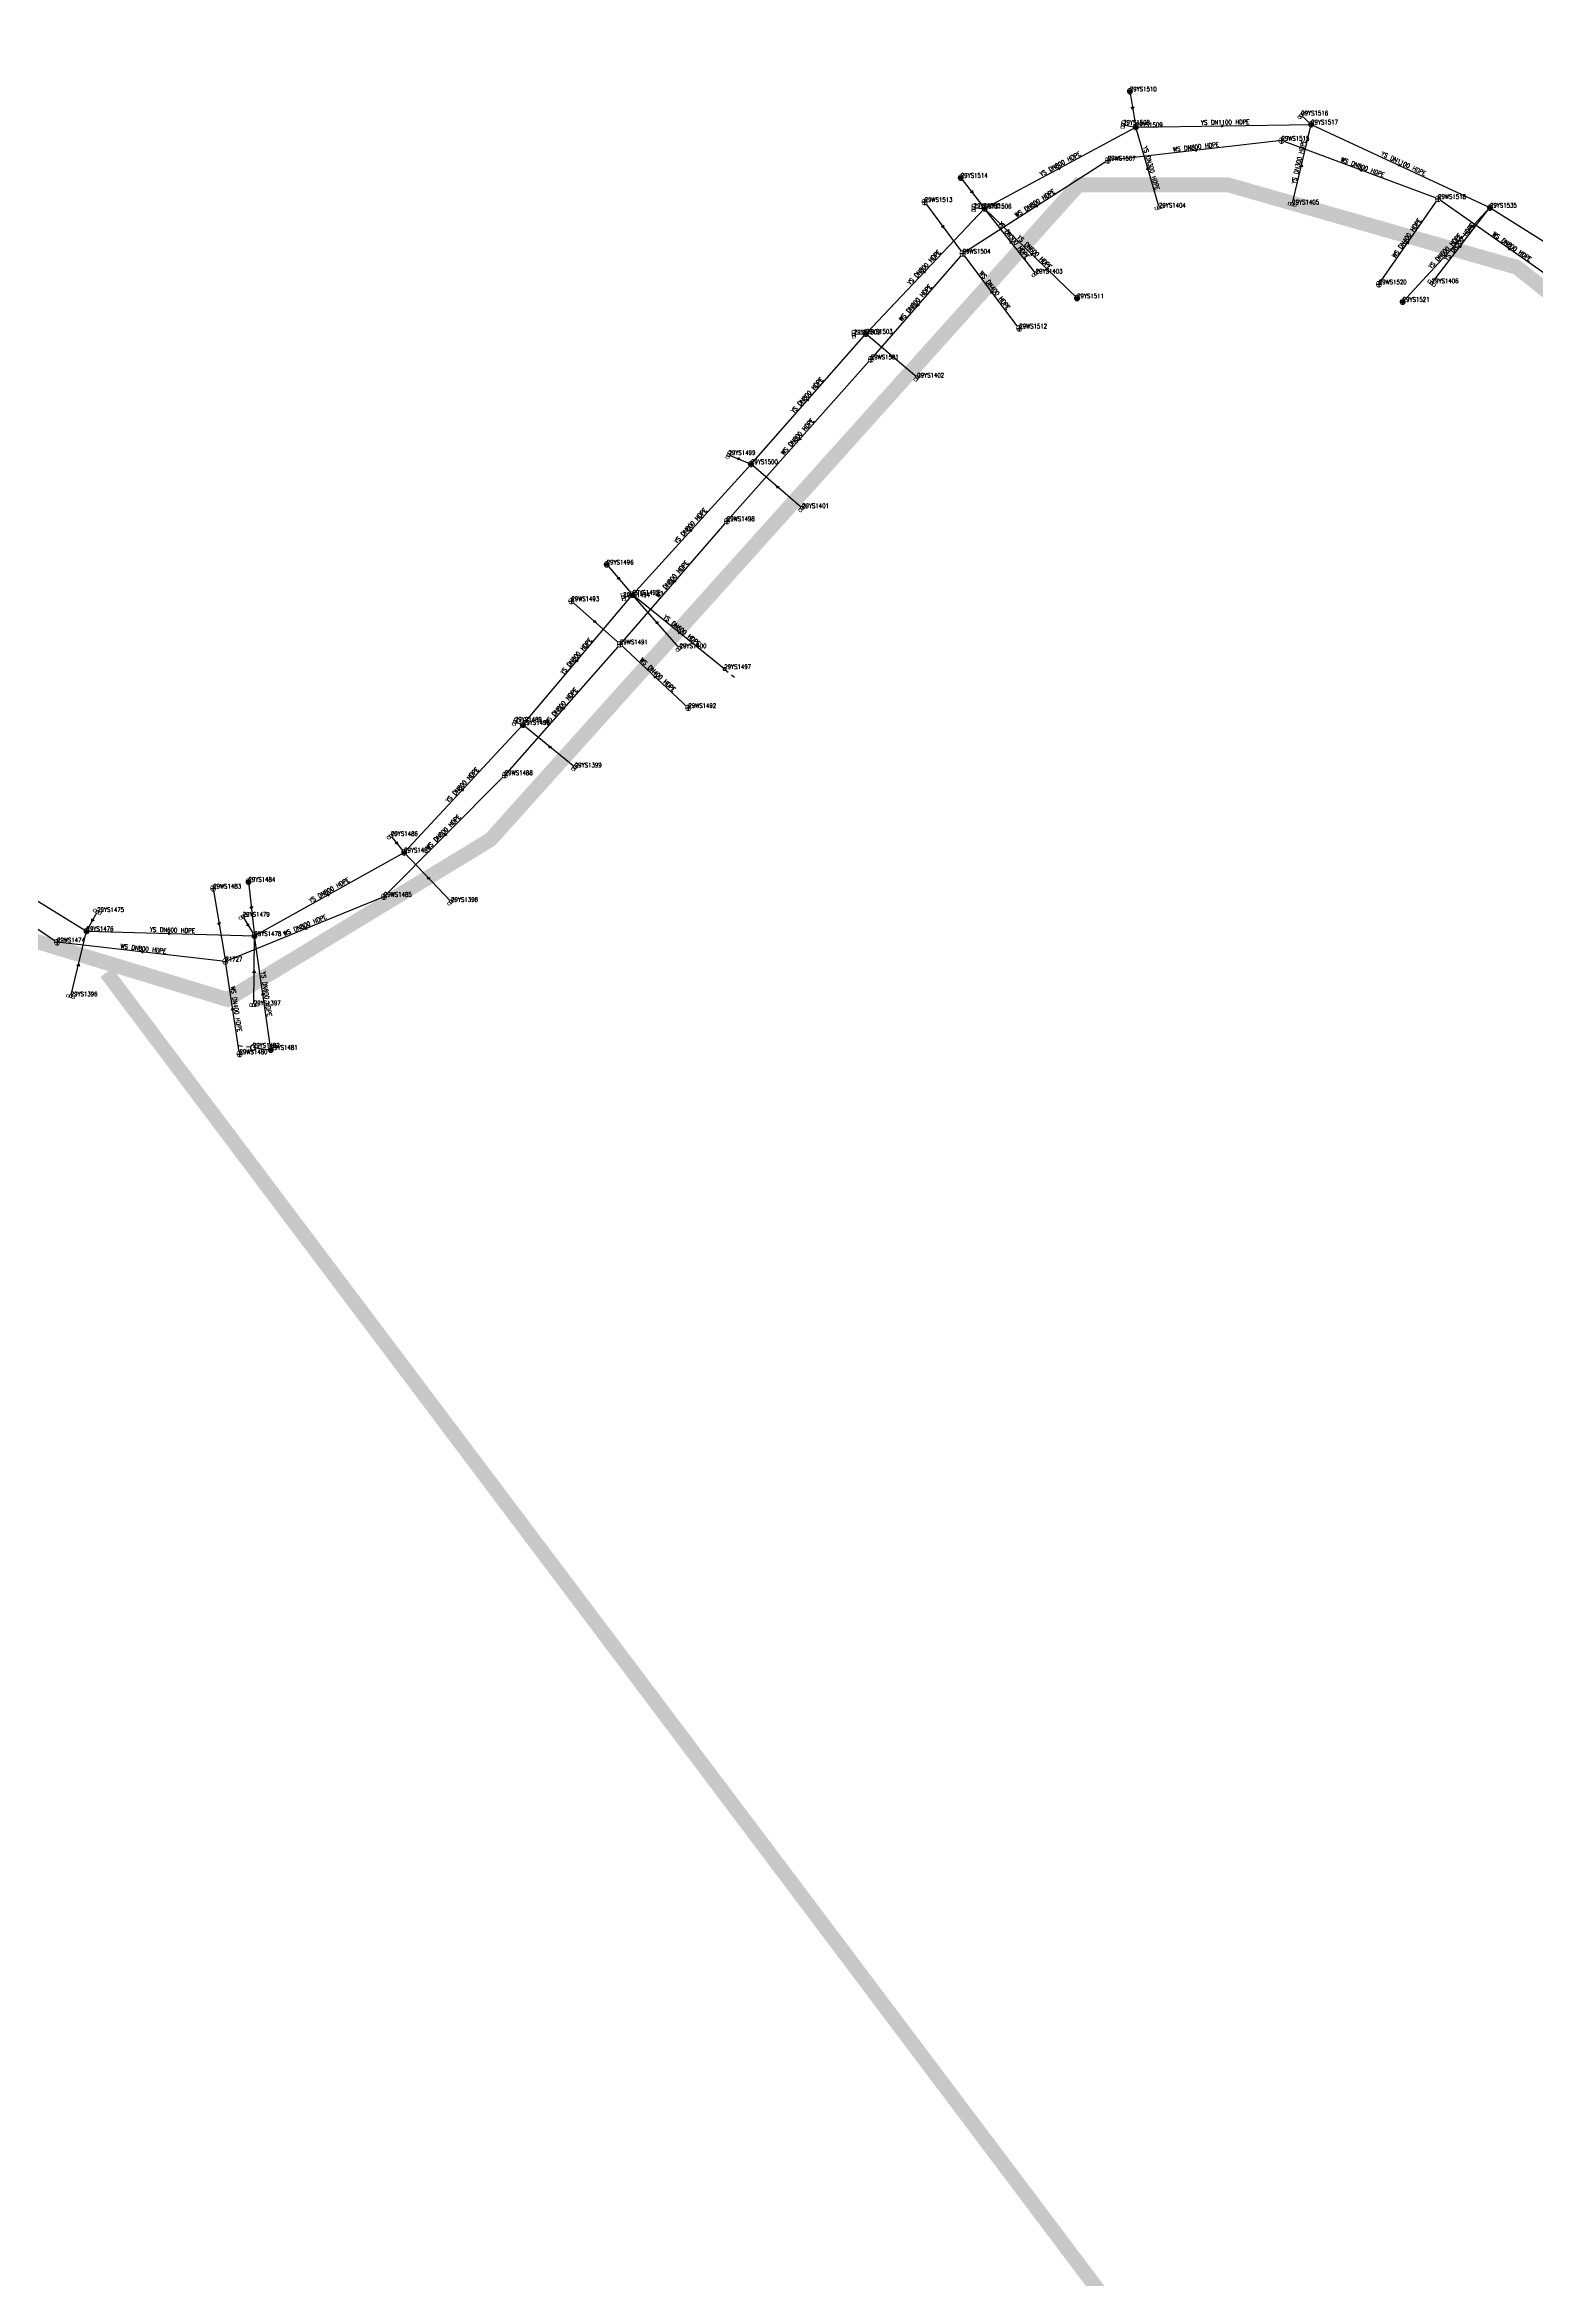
# Model space of a CAD drawing. Extents: x 78813 to 99477, y 2421021 to 2448125.
# Drawn here: x 85091.4 to 85392.5, y 2430223.7 to 2430674.6 of the extents above; entities that cross this region are included whole.
import ezdxf
from ezdxf.enums import TextEntityAlignment as Align

# ---------------------------------------------------------------- set-up
doc = ezdxf.new("R2010")
doc.units = 0
doc.set_wipeout_variables(frame=1)
doc.layers.get('0').update_dxf_attribs({"linetype": 'CONTINUOUS'})
for name, color, linetype in [('DX_WS', 16, 'CONTINUOUS'), ('DX_YS', 42, 'CONTINUOUS'), ('道路', 5, 'CONTINUOUS')]:
    doc.layers.add(name, color=color, linetype=linetype)
for name, color, linetype, true_color in [('WSLINE', 7, 'CONTINUOUS', 0x7f0000), ('YSANNEXE', 7, 'CONTINUOUS', 0xcc9900), ('YSLINE', 7, 'CONTINUOUS', 0xcc9900)]:
    doc.layers.add(name, color=color, linetype=linetype, true_color=true_color)
doc.styles.add('CcNameZT', font='txt.SHX', dxfattribs={"width": 0.8, "bigfont": 'HZTXT.SHX'})
doc.styles.get("Standard").update_dxf_attribs({"font": 'txt.shx', "bigfont": 'hztxt.shx'})

# ---------------------------------------------------------------- blocks, each defined once
blk = doc.blocks.new('PS污水井')
blk.add_lwpolyline([(1, 0), (1, 0.07), (0.99, 0.14), (0.98, 0.21), (0.96, 0.28), (0.94, 0.34), (0.91, 0.41), (0.88, 0.47), (0.85, 0.53), (0.81, 0.59), (0.77, 0.64), (0.72, 0.69), (0.67, 0.74), (0.62, 0.79), (0.56, 0.83), (0.5, 0.87), (0.44, 0.9), (0.37, 0.93), (0.31, 0.95), (0.24, 0.97), (0.17, 0.98), (0.1, 0.99), (0.03, 1), (-0.03, 1), (-0.1, 0.99), (-0.17, 0.98), (-0.24, 0.97), (-0.31, 0.95), (-0.37, 0.93), (-0.44, 0.9), (-0.5, 0.87), (-0.56, 0.83), (-0.62, 0.79), (-0.67, 0.74), (-0.72, 0.69), (-0.77, 0.64), (-0.81, 0.59), (-0.85, 0.53), (-0.88, 0.47), (-0.91, 0.41), (-0.94, 0.34), (-0.96, 0.28), (-0.98, 0.21), (-0.99, 0.14), (-1, 0.07), (-1, 0), (-1, -0.07), (-0.99, -0.14), (-0.98, -0.21), (-0.96, -0.28), (-0.94, -0.34), (-0.91, -0.41), (-0.88, -0.47), (-0.85, -0.53), (-0.81, -0.59), (-0.77, -0.64), (-0.72, -0.69), (-0.67, -0.74), (-0.62, -0.79), (-0.56, -0.83), (-0.5, -0.87), (-0.44, -0.9), (-0.37, -0.93), (-0.31, -0.95), (-0.24, -0.97), (-0.17, -0.98), (-0.1, -0.99), (-0.03, -1), (0.03, -1), (0.1, -0.99), (0.17, -0.98), (0.24, -0.97), (0.31, -0.95), (0.37, -0.93), (0.44, -0.9), (0.5, -0.87), (0.56, -0.83), (0.62, -0.79), (0.67, -0.74), (0.72, -0.69), (0.77, -0.64), (0.81, -0.59), (0.85, -0.53), (0.88, -0.47), (0.91, -0.41), (0.94, -0.34), (0.96, -0.28), (0.98, -0.21), (0.99, -0.14), (1, 0)], close=True)
blk.add_wipeout([(1, 0), (1, 0.07), (0.99, 0.14), (0.98, 0.21), (0.96, 0.28), (0.94, 0.34), (0.91, 0.41), (0.88, 0.47), (0.85, 0.53), (0.81, 0.59), (0.77, 0.64), (0.72, 0.69), (0.67, 0.74), (0.62, 0.79), (0.56, 0.83), (0.5, 0.87), (0.44, 0.9), (0.37, 0.93), (0.31, 0.95), (0.24, 0.97), (0.17, 0.98), (0.1, 0.99), (0.03, 1), (-0.03, 1), (-0.1, 0.99), (-0.17, 0.98), (-0.24, 0.97), (-0.31, 0.95), (-0.37, 0.93), (-0.44, 0.9), (-0.5, 0.87), (-0.56, 0.83), (-0.62, 0.79), (-0.67, 0.74), (-0.72, 0.69), (-0.77, 0.64), (-0.81, 0.59), (-0.85, 0.53), (-0.88, 0.47), (-0.91, 0.41), (-0.94, 0.34), (-0.96, 0.28), (-0.98, 0.21), (-0.99, 0.14), (-1, 0.07), (-1, 0), (-1, -0.07), (-0.99, -0.14), (-0.98, -0.21), (-0.96, -0.28), (-0.94, -0.34), (-0.91, -0.41), (-0.88, -0.47), (-0.85, -0.53), (-0.81, -0.59), (-0.77, -0.64), (-0.72, -0.69), (-0.67, -0.74), (-0.62, -0.79), (-0.56, -0.83), (-0.5, -0.87), (-0.44, -0.9), (-0.37, -0.93), (-0.31, -0.95), (-0.24, -0.97), (-0.17, -0.98), (-0.1, -0.99), (-0.03, -1), (0.03, -1), (0.1, -0.99), (0.17, -0.98), (0.24, -0.97), (0.31, -0.95), (0.37, -0.93), (0.44, -0.9), (0.5, -0.87), (0.56, -0.83), (0.62, -0.79), (0.67, -0.74), (0.72, -0.69), (0.77, -0.64), (0.81, -0.59), (0.85, -0.53), (0.88, -0.47), (0.91, -0.41), (0.94, -0.34), (0.96, -0.28), (0.98, -0.21), (0.99, -0.14)])
for p, q in [((-1, 0), (0, 0)), ((0, 1), (0, 0)), ((0, 0), (0, -1)), ((0, 0), (1, 0))]:
    blk.add_line(p, q)
blk = doc.blocks.new('测量点')
h = blk.add_hatch(color=256)
edge = h.paths.add_edge_path()
edge.add_arc((0, 0), 0.5, 0, 360)
blk.add_circle((0, 0), 0.5)
blk = doc.blocks.new('LX')
for p, q in [((-0.866, 0.5), (0, 0)), ((0, 0), (-0.866, -0.5))]:
    blk.add_line(p, q)
blk = doc.blocks.new('PS雨篦')
blk.add_lwpolyline([(-1.5, 0.5), (0, 0.5), (1.5, 0.5), (1.5, -0.5), (0, -0.5), (-1.5, -0.5)], close=True)
blk.add_wipeout([(-1.5, 0.5), (0, 0.5), (1.5, 0.5), (1.5, -0.5), (0, -0.5), (-1.5, -0.5)])
for p, q in [((-0.51, -0.5), (-0.51, 0.5)), ((0.49, -0.5), (0.49, 0.5))]:
    blk.add_line(p, q)
blk = doc.blocks.new('PS雨水井')
blk.add_lwpolyline([(1, 0), (1, 0.07), (0.99, 0.14), (0.98, 0.21), (0.96, 0.28), (0.94, 0.34), (0.91, 0.41), (0.88, 0.47), (0.85, 0.53), (0.81, 0.59), (0.77, 0.64), (0.72, 0.69), (0.67, 0.74), (0.62, 0.79), (0.56, 0.83), (0.5, 0.87), (0.44, 0.9), (0.37, 0.93), (0.31, 0.95), (0.24, 0.97), (0.17, 0.98), (0.1, 0.99), (0.03, 1), (-0.03, 1), (-0.1, 0.99), (-0.17, 0.98), (-0.24, 0.97), (-0.31, 0.95), (-0.37, 0.93), (-0.44, 0.9), (-0.5, 0.87), (-0.56, 0.83), (-0.62, 0.79), (-0.67, 0.74), (-0.72, 0.69), (-0.77, 0.64), (-0.81, 0.59), (-0.85, 0.53), (-0.88, 0.47), (-0.91, 0.41), (-0.94, 0.34), (-0.96, 0.28), (-0.98, 0.21), (-0.99, 0.14), (-1, 0.07), (-1, 0), (-1, -0.07), (-0.99, -0.14), (-0.98, -0.21), (-0.96, -0.28), (-0.94, -0.34), (-0.91, -0.41), (-0.88, -0.47), (-0.85, -0.53), (-0.81, -0.59), (-0.77, -0.64), (-0.72, -0.69), (-0.67, -0.74), (-0.62, -0.79), (-0.56, -0.83), (-0.5, -0.87), (-0.44, -0.9), (-0.37, -0.93), (-0.31, -0.95), (-0.24, -0.97), (-0.17, -0.98), (-0.1, -0.99), (-0.03, -1), (0.03, -1), (0.1, -0.99), (0.17, -0.98), (0.24, -0.97), (0.31, -0.95), (0.37, -0.93), (0.44, -0.9), (0.5, -0.87), (0.56, -0.83), (0.62, -0.79), (0.67, -0.74), (0.72, -0.69), (0.77, -0.64), (0.81, -0.59), (0.85, -0.53), (0.88, -0.47), (0.91, -0.41), (0.94, -0.34), (0.96, -0.28), (0.98, -0.21), (0.99, -0.14), (1, 0)], close=True)
blk.add_wipeout([(1, 0), (1, 0.07), (0.99, 0.14), (0.98, 0.21), (0.96, 0.28), (0.94, 0.34), (0.91, 0.41), (0.88, 0.47), (0.85, 0.53), (0.81, 0.59), (0.77, 0.64), (0.72, 0.69), (0.67, 0.74), (0.62, 0.79), (0.56, 0.83), (0.5, 0.87), (0.44, 0.9), (0.37, 0.93), (0.31, 0.95), (0.24, 0.97), (0.17, 0.98), (0.1, 0.99), (0.03, 1), (-0.03, 1), (-0.1, 0.99), (-0.17, 0.98), (-0.24, 0.97), (-0.31, 0.95), (-0.37, 0.93), (-0.44, 0.9), (-0.5, 0.87), (-0.56, 0.83), (-0.62, 0.79), (-0.67, 0.74), (-0.72, 0.69), (-0.77, 0.64), (-0.81, 0.59), (-0.85, 0.53), (-0.88, 0.47), (-0.91, 0.41), (-0.94, 0.34), (-0.96, 0.28), (-0.98, 0.21), (-0.99, 0.14), (-1, 0.07), (-1, 0), (-1, -0.07), (-0.99, -0.14), (-0.98, -0.21), (-0.96, -0.28), (-0.94, -0.34), (-0.91, -0.41), (-0.88, -0.47), (-0.85, -0.53), (-0.81, -0.59), (-0.77, -0.64), (-0.72, -0.69), (-0.67, -0.74), (-0.62, -0.79), (-0.56, -0.83), (-0.5, -0.87), (-0.44, -0.9), (-0.37, -0.93), (-0.31, -0.95), (-0.24, -0.97), (-0.17, -0.98), (-0.1, -0.99), (-0.03, -1), (0.03, -1), (0.1, -0.99), (0.17, -0.98), (0.24, -0.97), (0.31, -0.95), (0.37, -0.93), (0.44, -0.9), (0.5, -0.87), (0.56, -0.83), (0.62, -0.79), (0.67, -0.74), (0.72, -0.69), (0.77, -0.64), (0.81, -0.59), (0.85, -0.53), (0.88, -0.47), (0.91, -0.41), (0.94, -0.34), (0.96, -0.28), (0.98, -0.21), (0.99, -0.14)])
for p, q in [((-1, 0), (0, 0)), ((-0.88, 0.48), (0, 0.47)), ((0, 1), (0, 0)), ((0, 0.47), (0.88, 0.47)), ((0, 0), (0, -1)), ((0, 0), (1, 0)), ((-0.88, -0.48), (0, -0.48)), ((0, -0.48), (0.88, -0.48))]:
    blk.add_line(p, q)
blk = doc.blocks.new('PS预留口')
blk.add_lwpolyline([(4.2, 0), (5.8, 0)])
blk.add_wipeout([(1, 0), (1, 0.07), (0.99, 0.14), (0.98, 0.21), (0.96, 0.28), (0.94, 0.34), (0.91, 0.41), (0.88, 0.47), (0.85, 0.53), (0.81, 0.59), (0.77, 0.64), (0.72, 0.69), (0.67, 0.74), (0.62, 0.79), (0.56, 0.83), (0.5, 0.87), (0.44, 0.9), (0.37, 0.93), (0.31, 0.95), (0.24, 0.97), (0.17, 0.98), (0.1, 0.99), (0.03, 1), (-0.03, 1), (-0.1, 0.99), (-0.17, 0.98), (-0.24, 0.97), (-0.31, 0.95), (-0.37, 0.93), (-0.44, 0.9), (-0.5, 0.87), (-0.56, 0.83), (-0.62, 0.79), (-0.67, 0.74), (-0.72, 0.69), (-0.77, 0.64), (-0.81, 0.59), (-0.85, 0.53), (-0.88, 0.47), (-0.91, 0.41), (-0.94, 0.34), (-0.96, 0.28), (-0.98, 0.21), (-0.99, 0.14), (-1, 0.07), (-1, 0), (-1, -0.07), (-0.99, -0.14), (-0.98, -0.21), (-0.96, -0.28), (-0.94, -0.34), (-0.91, -0.41), (-0.88, -0.47), (-0.85, -0.53), (-0.81, -0.59), (-0.77, -0.64), (-0.72, -0.69), (-0.67, -0.74), (-0.62, -0.79), (-0.56, -0.83), (-0.5, -0.87), (-0.44, -0.9), (-0.37, -0.93), (-0.31, -0.95), (-0.24, -0.97), (-0.17, -0.98), (-0.1, -0.99), (-0.03, -1), (0.03, -1), (0.1, -0.99), (0.17, -0.98), (0.24, -0.97), (0.31, -0.95), (0.37, -0.93), (0.44, -0.9), (0.5, -0.87), (0.56, -0.83), (0.62, -0.79), (0.67, -0.74), (0.72, -0.69), (0.77, -0.64), (0.81, -0.59), (0.85, -0.53), (0.88, -0.47), (0.91, -0.41), (0.94, -0.34), (0.96, -0.28), (0.98, -0.21), (0.99, -0.14)])
blk.add_line((1, 0), (2.6, 0))
blk.add_lwpolyline([(1, 0), (1, 0.07), (0.99, 0.14), (0.98, 0.21), (0.96, 0.28), (0.94, 0.34), (0.91, 0.41), (0.88, 0.47), (0.85, 0.53), (0.81, 0.59), (0.77, 0.64), (0.72, 0.69), (0.67, 0.74), (0.62, 0.79), (0.56, 0.83), (0.5, 0.87), (0.44, 0.9), (0.37, 0.93), (0.31, 0.95), (0.24, 0.97), (0.17, 0.98), (0.1, 0.99), (0.03, 1), (-0.03, 1), (-0.1, 0.99), (-0.17, 0.98), (-0.24, 0.97), (-0.31, 0.95), (-0.37, 0.93), (-0.44, 0.9), (-0.5, 0.87), (-0.56, 0.83), (-0.62, 0.79), (-0.67, 0.74), (-0.72, 0.69), (-0.77, 0.64), (-0.81, 0.59), (-0.85, 0.53), (-0.88, 0.47), (-0.91, 0.41), (-0.94, 0.34), (-0.96, 0.28), (-0.98, 0.21), (-0.99, 0.14), (-1, 0.07), (-1, 0), (-1, -0.07), (-0.99, -0.14), (-0.98, -0.21), (-0.96, -0.28), (-0.94, -0.34), (-0.91, -0.41), (-0.88, -0.47), (-0.85, -0.53), (-0.81, -0.59), (-0.77, -0.64), (-0.72, -0.69), (-0.67, -0.74), (-0.62, -0.79), (-0.56, -0.83), (-0.5, -0.87), (-0.44, -0.9), (-0.37, -0.93), (-0.31, -0.95), (-0.24, -0.97), (-0.17, -0.98), (-0.1, -0.99), (-0.03, -1), (0.03, -1), (0.1, -0.99), (0.17, -0.98), (0.24, -0.97), (0.31, -0.95), (0.37, -0.93), (0.44, -0.9), (0.5, -0.87), (0.56, -0.83), (0.62, -0.79), (0.67, -0.74), (0.72, -0.69), (0.77, -0.64), (0.81, -0.59), (0.85, -0.53), (0.88, -0.47), (0.91, -0.41), (0.94, -0.34), (0.96, -0.28), (0.98, -0.21), (0.99, -0.14), (1, 0)], close=True)
for points in [[(0, 1), (0, 2)], [(0, -2), (0, -1)]]:
    blk.add_lwpolyline(points)
blk = doc.blocks.new('PS非普查')
blk.add_lwpolyline([(3.7, 0), (5.3, 0)])
blk.add_wipeout([(0.5, 0), (0.5, 0.03), (0.5, 0.07), (0.49, 0.1), (0.48, 0.14), (0.47, 0.17), (0.46, 0.2), (0.44, 0.23), (0.42, 0.26), (0.4, 0.29), (0.38, 0.32), (0.36, 0.35), (0.33, 0.37), (0.31, 0.39), (0.28, 0.41), (0.25, 0.43), (0.22, 0.45), (0.19, 0.46), (0.15, 0.48), (0.12, 0.49), (0.09, 0.49), (0.05, 0.5), (0.02, 0.5), (-0.02, 0.5), (-0.05, 0.5), (-0.09, 0.49), (-0.12, 0.49), (-0.15, 0.48), (-0.19, 0.46), (-0.22, 0.45), (-0.25, 0.43), (-0.28, 0.41), (-0.31, 0.39), (-0.33, 0.37), (-0.36, 0.35), (-0.38, 0.32), (-0.4, 0.29), (-0.42, 0.26), (-0.44, 0.23), (-0.46, 0.2), (-0.47, 0.17), (-0.48, 0.14), (-0.49, 0.1), (-0.5, 0.07), (-0.5, 0.03), (-0.5, 0), (-0.5, -0.03), (-0.5, -0.07), (-0.49, -0.1), (-0.48, -0.14), (-0.47, -0.17), (-0.46, -0.2), (-0.44, -0.23), (-0.42, -0.26), (-0.4, -0.29), (-0.38, -0.32), (-0.36, -0.35), (-0.33, -0.37), (-0.31, -0.39), (-0.28, -0.41), (-0.25, -0.43), (-0.22, -0.45), (-0.19, -0.46), (-0.15, -0.48), (-0.12, -0.49), (-0.09, -0.49), (-0.05, -0.5), (-0.02, -0.5), (0.02, -0.5), (0.05, -0.5), (0.09, -0.49), (0.12, -0.49), (0.15, -0.48), (0.19, -0.46), (0.22, -0.45), (0.25, -0.43), (0.28, -0.41), (0.31, -0.39), (0.33, -0.37), (0.36, -0.35), (0.38, -0.32), (0.4, -0.29), (0.42, -0.26), (0.44, -0.23), (0.46, -0.2), (0.47, -0.17), (0.48, -0.14), (0.49, -0.1), (0.5, -0.07)])
blk.add_line((0.5, 0), (2.1, 0))
blk.add_lwpolyline([(0.5, 0), (0.5, 0.03), (0.5, 0.07), (0.49, 0.1), (0.48, 0.14), (0.47, 0.17), (0.46, 0.2), (0.44, 0.23), (0.42, 0.26), (0.4, 0.29), (0.38, 0.32), (0.36, 0.35), (0.33, 0.37), (0.31, 0.39), (0.28, 0.41), (0.25, 0.43), (0.22, 0.45), (0.19, 0.46), (0.15, 0.48), (0.12, 0.49), (0.09, 0.49), (0.05, 0.5), (0.02, 0.5), (-0.02, 0.5), (-0.05, 0.5), (-0.09, 0.49), (-0.12, 0.49), (-0.15, 0.48), (-0.19, 0.46), (-0.22, 0.45), (-0.25, 0.43), (-0.28, 0.41), (-0.31, 0.39), (-0.33, 0.37), (-0.36, 0.35), (-0.38, 0.32), (-0.4, 0.29), (-0.42, 0.26), (-0.44, 0.23), (-0.46, 0.2), (-0.47, 0.17), (-0.48, 0.14), (-0.49, 0.1), (-0.5, 0.07), (-0.5, 0.03), (-0.5, 0), (-0.5, -0.03), (-0.5, -0.07), (-0.49, -0.1), (-0.48, -0.14), (-0.47, -0.17), (-0.46, -0.2), (-0.44, -0.23), (-0.42, -0.26), (-0.4, -0.29), (-0.38, -0.32), (-0.36, -0.35), (-0.33, -0.37), (-0.31, -0.39), (-0.28, -0.41), (-0.25, -0.43), (-0.22, -0.45), (-0.19, -0.46), (-0.15, -0.48), (-0.12, -0.49), (-0.09, -0.49), (-0.05, -0.5), (-0.02, -0.5), (0.02, -0.5), (0.05, -0.5), (0.09, -0.49), (0.12, -0.49), (0.15, -0.48), (0.19, -0.46), (0.22, -0.45), (0.25, -0.43), (0.28, -0.41), (0.31, -0.39), (0.33, -0.37), (0.36, -0.35), (0.38, -0.32), (0.4, -0.29), (0.42, -0.26), (0.44, -0.23), (0.46, -0.2), (0.47, -0.17), (0.48, -0.14), (0.49, -0.1), (0.5, -0.07), (0.5, 0)], close=True)

msp = doc.modelspace()

# ---------------------------------------------------------------- linework, layer by layer
at = {"layer": 'WSLINE'}
for p, q in [((85306.01, 2430651.23), (85276.7, 2430632.46)), ((85341.05, 2430655.23), (85306.01, 2430651.23)), ((85372.67, 2430643.48), (85341.05, 2430655.23)), ((85269.02, 2430642.86), (85276.7, 2430632.46)), ((85360.7, 2430626.26), (85372.67, 2430643.48)), ((85401.14, 2430623.52), (85372.67, 2430643.48)), ((85276.7, 2430632.46), (85258.16, 2430611.12)), ((85288.12, 2430617.35), (85276.7, 2430632.46)), ((85258.16, 2430611.12), (85229.11, 2430578.49)), ((85229.11, 2430578.49), (85207.53, 2430553.63)), ((85197.71, 2430562.33), (85207.53, 2430553.63)), ((85207.53, 2430553.63), (85184.29, 2430527.23)), ((85221.32, 2430540.79), (85207.53, 2430553.63)), ((85184.29, 2430527.23), (85159.87, 2430502.69)), ((85064.26, 2430513.6), (85093.9, 2430493.49)), ((85125.42, 2430504.35), (85127.88, 2430489.63)), ((85159.87, 2430502.69), (85127.88, 2430489.63)), ((85127.88, 2430489.63), (85093.9, 2430493.49)), ((85130.74, 2430470.95), (85127.88, 2430489.63))]:
    msp.add_line(p, q, dxfattribs=at)
at = {"layer": 'YSLINE'}
for p, q in [((85310.45, 2430665.19), (85311.66, 2430657.97)), ((85345.05, 2430660.34), (85347.04, 2430658.52)), ((85309.09, 2430658.45), (85311.66, 2430657.97)), ((85316.33, 2430641.73), (85311.66, 2430657.97)), ((85276.32, 2430647.75), (85281.13, 2430641.55)), ((85278.91, 2430641.65), (85281.13, 2430641.55)), ((85291.45, 2430628.43), (85281.13, 2430641.55)), ((85299.79, 2430623.45), (85281.13, 2430641.55)), ((85383.14, 2430641.72), (85410.6, 2430624.47)), ((85254.72, 2430616.16), (85257.15, 2430616.28)), ((85229.44, 2430591.82), (85233.98, 2430589.98)), ((85244.29, 2430581.09), (85233.98, 2430589.98)), ((85204.85, 2430569.72), (85210.06, 2430563.62)), ((85208.19, 2430563.15), (85210.06, 2430563.62)), ((85186.33, 2430537.98), (85187.93, 2430537.36)), ((85198.42, 2430528.79), (85187.93, 2430537.36)), ((85161.3, 2430514.95), (85163.96, 2430511.62)), ((85173.44, 2430501.65), (85163.96, 2430511.62)), ((85132.54, 2430505.71), (85133.74, 2430494.77)), ((85102, 2430499.63), (85099.86, 2430495.75)), ((85131.4, 2430498.67), (85133.74, 2430494.77)), ((85099.86, 2430495.75), (85133.74, 2430494.77)), ((85133.61, 2430480.79), (85133.74, 2430494.77)), ((85137.05, 2430471.81), (85133.74, 2430494.77))]:
    msp.add_line(p, q, dxfattribs=at)

# ---------------------------------------------------------------- block references
at = {"layer": 'DX_WS', "yscale": 0.5, "zscale": 0.5}
for p, xscale, rotation in [((85323.53, 2430653.23), 0.5000000000194994, 186.7842412297955), ((85356.86, 2430649.36), 0.5000000000458176, 159.8552248268124), ((85291.35, 2430641.85), 0.4999999999440373, 212.5673419841316), ((85272.86, 2430637.66), 0.5000000000857392, 306.5324203872279), ((85366.69, 2430634.87), 0.5000000000920052, 55.00394834048704), ((85386.9, 2430633.5), 0.500000000036297, 144.9583221621669), ((85282.41, 2430624.9), 0.4999999999621504, 127.1966305216422), ((85267.43, 2430621.79), 0.5000000001008229, 229.1831180618362), ((85243.63, 2430594.8), 0.5000000000236343, 228.0372024639738), ((85218.32, 2430566.06), 0.5000000001008229, 229.1831180618362), ((85202.62, 2430557.98), 0.4999999998866608, 318.5645341074481), ((85214.43, 2430547.21), 0.5000000000109518, 136.9369130337061), ((85195.91, 2430540.43), 0.50000000014632, 228.6101602728715), ((85172.08, 2430514.96), 0.5000000001441505, 225.1724135036378), ((85126.65, 2430496.99), 0.5000000000774995, 279.6034040225983), ((85143.87, 2430496.16), 0.4999999999349082, 202.2541016611084), ((85110.89, 2430491.56), 0.5000000000087568, 173.6062119174071), ((85129.31, 2430480.29), 0.4999999999619271, 98.54874076392628)]:
    msp.add_blockref('LX', p, dxfattribs=dict(at, xscale=xscale, rotation=rotation))
at = {"layer": 'DX_WS', "xscale": 0.5, "yscale": 0.5, "zscale": 0.5}
msp.add_blockref('测量点', (85127.88, 2430489.63, 0.3), dxfattribs=at)
at = {"layer": 'YSANNEXE'}
for p, xscale, yscale, zscale, rotation in [((85311.06, 2430661.58), 0.5000000000774995, 0.5, 0.5, 279.6034040225983), ((85329.35, 2430658.24), 0.4999999999957213, 0.5, 0.5, 1.145915598124139), ((85296.4, 2430649.76), 0.5000000000863356, 0.5, 0.5, 28.07493198113943), ((85314, 2430649.85), 0.5000000000869976, 0.5, 0.5, 105.9971920969291), ((85345.14, 2430650.45), 0.4999999998016622, 0.5, 0.5, 76.77634454260769), ((85365.09, 2430650.12), 0.4999999999689299, 0.5, 0.5, 335.1803101595819), ((85286.29, 2430634.99), 0.5000000000000124, 0.5000000000000124, 0.5000000000000124, 128.3425461086518), ((85377.25, 2430634.1), 0.5000000001811499, 0.5, 0.5, 52.1391593728469), ((85269.14, 2430628.92), 0.5000000000947901, 0.5, 0.5, 46.40958141678438), ((85290.46, 2430632.5), 0.5000000001550294, 0.5, 0.5, 135.7909974270936), ((85374.33, 2430632.22), 0.5000000000658894, 0.5, 0.5, 46.98253920664027), ((85262.35, 2430611.86), 0.4999999998854767, 0.5, 0.5, 139.8017020277267), ((85245.57, 2430603.13), 0.500000000158134, 0.5, 0.5, 48.70141260181136), ((85239.14, 2430585.54), 0.5000000000826827, 0.5, 0.5, 139.2287442066078), ((85222.02, 2430576.8), 0.4999999998621667, 0.5, 0.5, 47.55549698130921), ((85214.82, 2430558.23), 0.4999999998822632, 0.5, 0.5, 131.207335097775), ((85198.99, 2430550.49), 0.5000000000087907, 0.5, 0.5, 49.84732817702908), ((85193.18, 2430533.08), 0.5000000000554489, 0.5, 0.5, 140.9476175954953), ((85175.94, 2430524.49), 0.5000000000658894, 0.5, 0.5, 46.98253920664027), ((85168.7, 2430506.64), 0.4999999998977985, 0.5, 0.5, 133.4991662763766), ((85148.85, 2430503.19), 0.5000000001152249, 0.5, 0.5, 29.22084757465213), ((85116.8, 2430495.26), 0.4999999999888142, 0.5, 0.5, 358.0986219831322), ((85098.26, 2430489.17), 0.5000000001430364, 0.5, 0.5, 76.20338675645175), ((85133.68, 2430487.78), 0.500000000198706, 0.5, 0.5, 89.38141603984108)]:
    msp.add_blockref('LX', p, dxfattribs=dict(at, xscale=xscale, yscale=yscale, zscale=zscale, rotation=rotation))

# ---------------------------------------------------------------- texts
at = {"layer": 'DX_WS', "style": 'CcNameZT', "width": 0.8}
for s, rotation, p in [(' WS DN800 HDPE', 6.5086, (85323.5, 2430653.48, 0.15)), (' WS DN800 HDPE', 339.6126, (85356.95, 2430649.59, 0.04)), (' WS DN800 HDPE', 32.6401, (85291.22, 2430642.06, 0.44)), (' WS DN400 HDPE', 55.2126, (85366.48, 2430635.01, 0.87)), (' WS DN800 HDPE', 324.9713, (85387.05, 2430633.71, 0.07)), (' WS DN400 HDPE', 307.0985, (85282.61, 2430625.05, 0.77)), (' WS DN800 HDPE', 49.0204, (85267.24, 2430621.95, 0.36)), (' WS DN800 HDPE', 48.3203, (85243.45, 2430594.97, 0.21)), (' WS DN800 HDPE', 49.0444, (85218.13, 2430566.22, 0.11)), (' WS DN400 HDPE', 317.0575, (85214.6, 2430547.39, 0.38)), (' WS DN800 HDPE', 48.6378, (85195.72, 2430540.59, 0.14)), (' WS DN800 HDPE', 45.137, (85171.9, 2430515.14, 0.04)), (' WS DN800 HDPE', 22.2176, (85143.78, 2430496.39, 0.31)), (' WS DN800 HDPE', 353.506, (85110.92, 2430491.81, 0.3)), (' WS DN400 HDPE', 278.7346, (85129.56, 2430480.32, 0.63))]:
    msp.add_text(s, height=0.9, rotation=rotation, dxfattribs=at).set_placement(p, align=Align.CENTER)
at = {"layer": 'DX_YS', "style": 'CcNameZT', "width": 0.8}
for s, rotation, p in [(' YS DN1100 HDPE', 0.8939, (85329.35, 2430658.49, 2.35)), (' YS DN800 HDPE', 28.264, (85296.28, 2430649.98, 2.46)), (' YS DN300 HDPE', 286.0348, (85314.24, 2430649.91, 3.82)), (' YS DN1100 HDPE', 335.0449, (85365.2, 2430650.35, 2.09)), (' YS DN300 HDPE', 308.1607, (85286.49, 2430635.14, 3.95)), (' YS DN300 HDPE', 52.3226, (85377.06, 2430634.26, 3.81)), (' YS DN800 HDPE', 46.5037, (85268.96, 2430629.09, 2.37)), (' YS DN600 HDPE', 47.1671, (85374.14, 2430632.39, 2.26)), (' YS DN800 HDPE', 48.6134, (85245.38, 2430603.29, 2.33)), (' YS DN800 HDPE', 47.7816, (85221.84, 2430576.97, 2.3)), (' YS DN800 HDPE', 49.8723, (85198.8, 2430550.65, 2.21)), (' YS DN800 HDPE', 47.038, (85175.76, 2430524.66, 2.56)), (' YS DN800 HDPE', 29.1539, (85148.73, 2430503.41, 2.58)), (' YS DN600 HDPE', 358.3381, (85116.81, 2430495.51, 2.53))]:
    msp.add_text(s, height=0.9, rotation=rotation, dxfattribs=at).set_placement(p, align=Align.CENTER)

# ---------------------------------------------------------------- next in the draw order: block references
at = {"layer": 'DX_WS', "xscale": 0.5, "yscale": 0.5, "zscale": 0.5}
for p in [(85341.05, 2430655.23, 0.15), (85306.01, 2430651.23, 0.44), (85269.02, 2430642.86, 0.77), (85372.67, 2430643.48, 0.04), (85276.7, 2430632.46, 0.36), (85360.7, 2430626.26, 0.87), (85288.12, 2430617.35, 0.77), (85258.16, 2430611.12, 0.21), (85229.11, 2430578.49, 0.11), (85197.71, 2430562.33, 0.45), (85207.53, 2430553.63, 0.14), (85221.32, 2430540.79, 0.38), (85184.29, 2430527.23, 0.04), (85125.42, 2430504.35, 0.59), (85159.87, 2430502.69, 0.31), (85093.9, 2430493.49, 0.12), (85127.88, 2430489.63, 0.3), (85130.74, 2430470.95, 0.63)]:
    msp.add_blockref('PS污水井', p, dxfattribs=at)
at = {"layer": 'DX_YS', "xscale": 0.5, "yscale": 0.5, "zscale": 0.5}
for p in [(85310.45, 2430665.19, 2.61), (85276.32, 2430647.75, 2.57), (85299.79, 2430623.45, 2.56), (85204.85, 2430569.72, 2.43)]:
    msp.add_blockref('PS雨水井', p, dxfattribs=at)
at = {"layer": 'DX_YS', "yscale": 0.5, "zscale": 0.5}
for p, xscale, rotation in [((85316.33, 2430641.73, 3.82), 0.4999999999302915, 16.03481130916771), ((85291.45, 2430628.43, 3.95), 0.5000000000197603, 38.16069697148785), ((85244.29, 2430581.09, 3.84), 0.5000000001493318, 49.23804336948005), ((85198.42, 2430528.79, 3.65), 0.5000000001198314, 50.77813679036491), ((85173.44, 2430501.65, 3.87), 0.5000000001100114, 43.57783717782223), ((85133.61, 2430480.79, 3.99), 0.4999999999922161, 359.4548108758881)]:
    msp.add_blockref('PS雨篦', p, dxfattribs=dict(at, xscale=xscale, rotation=rotation))

# ---------------------------------------------------------------- next in the draw order: linework, layer by layer
at = {"layer": 'YSLINE'}
for p, q in [((85281.13, 2430641.55), (85311.66, 2430657.97)), ((85311.66, 2430657.97), (85347.04, 2430658.52)), ((85343.23, 2430642.38), (85347.04, 2430658.52)), ((85347.04, 2430658.52), (85383.14, 2430641.72)), ((85257.15, 2430616.28), (85281.13, 2430641.55)), ((85365.52, 2430622.72), (85383.14, 2430641.72)), ((85371.37, 2430626.48), (85383.14, 2430641.72)), ((85233.98, 2430589.98), (85257.15, 2430616.28)), ((85267.54, 2430607.45), (85257.15, 2430616.28)), ((85210.06, 2430563.62), (85233.98, 2430589.98)), ((85187.93, 2430537.36), (85210.06, 2430563.62)), ((85219.57, 2430552.84), (85210.06, 2430563.62)), ((85228.58, 2430548.63), (85210.06, 2430563.62)), ((85163.96, 2430511.62), (85187.93, 2430537.36)), ((85070.29, 2430513.92), (85099.86, 2430495.75)), ((85133.74, 2430494.77), (85163.96, 2430511.62)), ((85096.65, 2430482.6), (85099.86, 2430495.75)), ((85133.43, 2430472.24), (85137.05, 2430471.81))]:
    msp.add_line(p, q, dxfattribs=at)

# ---------------------------------------------------------------- next in the draw order: block references
at = {"layer": 'YSANNEXE', "yscale": 0.5, "zscale": 0.5}
for p, xscale, rotation in [((85207.46, 2430566.67), 0.5000000000258765, 310.5431249586227), ((85135.4, 2430483.29), 0.4999999999759274, 97.97578296718946)]:
    msp.add_blockref('LX', p, dxfattribs=dict(at, xscale=xscale, rotation=rotation))

# ---------------------------------------------------------------- next in the draw order: texts
at = {"layer": 'DX_WS', "style": 'CcNameZT', "width": 0.8}
for s, p in [('29WS1515', (85341.05, 2430655.23, 0.15)), ('29WS1507', (85306.01, 2430651.23, 0.44)), ('29WS1513', (85269.02, 2430642.86, 0.77)), ('29WS1518', (85372.67, 2430643.48, 0.04)), ('29WS1504', (85276.7, 2430632.46, 0.36)), ('29WS1520', (85360.7, 2430626.26, 0.87)), ('29WS1512', (85288.12, 2430617.35, 0.77)), ('29WS1501', (85258.16, 2430611.12, 0.21)), ('29WS1498', (85229.11, 2430578.49, 0.11)), ('29WS1493', (85197.71, 2430562.33, 0.45)), ('29WS1491', (85207.53, 2430553.63, 0.14)), ('29WS1492', (85221.32, 2430540.79, 0.38)), ('29WS1488', (85184.29, 2430527.23, 0.04)), ('29WS1483', (85125.42, 2430504.35, 0.59)), ('29WS1485', (85159.87, 2430502.69, 0.31)), ('29WS1474', (85093.9, 2430493.49, 0.12)), ('21727', (85127.88, 2430489.63, 0.3)), ('29WS1480', (85130.74, 2430470.95, 0.63))]:
    msp.add_text(s, height=0.9, dxfattribs=at).set_placement(p)
at = {"layer": 'DX_YS', "width": 0.8}
for s, p in [('29YS1510', (85310.45, 2430665.19, 2.61)), ('29YS1514', (85276.32, 2430647.75, 2.57)), ('29YS1404', (85316.33, 2430641.73, 3.82)), ('29YS1403', (85291.45, 2430628.43, 3.95)), ('29YS1511', (85299.79, 2430623.45, 2.56)), ('29YS1401', (85244.29, 2430581.09, 3.84)), ('29YS1496', (85204.85, 2430569.72, 2.43)), ('29YS1399', (85198.42, 2430528.79, 3.65)), ('29YS1398', (85173.44, 2430501.65, 3.87)), ('29YS1397', (85133.61, 2430480.79, 3.99))]:
    msp.add_text(s, height=0.9, dxfattribs=at).set_placement(p)
at = {"layer": 'DX_YS', "style": 'CcNameZT', "width": 0.8}
for s, rotation, p in [(' YS DN300 HDPE', 76.6986, (85344.89, 2430650.51, 3.78)), (' YS DN600 HDPE', 315.8665, (85290.64, 2430632.68, 2.56)), (' YS DN600 HDPE', 278.2003, (85135.65, 2430483.32, 2.72))]:
    msp.add_text(s, height=0.9, rotation=rotation, dxfattribs=at).set_placement(p, align=Align.CENTER)

# ---------------------------------------------------------------- next in the draw order: block references
at = {"layer": 'DX_YS', "xscale": 0.5, "yscale": 0.5, "zscale": 0.5}
for p in [(85311.66, 2430657.97, 2.35), (85347.04, 2430658.52, 2.09), (85281.13, 2430641.55, 2.46), (85383.14, 2430641.72, 2.24), (85365.52, 2430622.72, 2.26), (85233.98, 2430589.98, 2.33), (85210.06, 2430563.62, 2.3), (85187.93, 2430537.36, 2.21), (85163.96, 2430511.62, 2.56), (85132.54, 2430505.71, 2.74), (85099.86, 2430495.75, 2.53), (85133.74, 2430494.77, 2.58), (85137.05, 2430471.81, 2.72)]:
    msp.add_blockref('PS雨水井', p, dxfattribs=at)
at = {"layer": 'DX_YS', "yscale": 0.5, "zscale": 0.5}
for name, p, xscale, rotation in [('PS雨篦', (85343.23, 2430642.38, 3.78), 0.5000000000397684, 346.6985567999686), ('PS雨篦', (85371.37, 2430626.48, 3.81), 0.4999999999903432, 322.3225611261122), ('PS雨篦', (85254.72, 2430616.16, 3.75), 0.5000000001851003, 272.8471360559461), ('PS雨篦', (85267.54, 2430607.45, 3.89), 0.4999999998422762, 49.63802516996008), ('PS雨篦', (85229.44, 2430591.82, 3.78), 0.4999999999744318, 247.9944831717879), ('PS雨篦', (85219.57, 2430552.84, 3.75), 0.4999999999293712, 41.41347113820453), ('PS非普查', (85228.58, 2430548.63, 2.78), 0.5000000000045834, 321.0220896032608), ('PS雨篦', (85102, 2430499.63, 3.62), 0.4999999999558573, 151.1976990574881), ('PS雨篦', (85131.4, 2430498.67, 3.71), 0.5000000000907974, 210.9982850768721), ('PS雨篦', (85096.65, 2430482.6, 4.25), 0.4999999999995898, 346.2532251984068), ('PS预留口', (85133.43, 2430472.24, 3.57), 0.4999999999749704, 173.3149181523398)]:
    msp.add_blockref(name, p, dxfattribs=dict(at, xscale=xscale, rotation=rotation))

# ---------------------------------------------------------------- next in the draw order: linework, layer by layer
at = {"layer": '道路', "const_width": 3, "flags": 128}
msp.add_lwpolyline([(85103.85, 2430487.39), (85546.04, 2429900.27)], dxfattribs=at)

# ---------------------------------------------------------------- next in the draw order: block references
at = {"layer": 'DX_YS', "yscale": 0.5, "zscale": 0.5}
for p, xscale, rotation in [((85345.05, 2430660.34, 3.85), 0.4999999999496512, 227.476517814884), ((85309.09, 2430658.45, 4.22), 0.4999999999923929, 259.329282575999), ((85278.91, 2430641.65, 4.15), 0.4999999999882885, 267.5584362804173), ((85208.19, 2430563.15, 3.76), 0.4999999999766558, 284.0146251444534), ((85186.33, 2430537.98, 3.82), 0.4999999999438139, 249.0296249380638), ((85161.3, 2430514.95, 3.79), 0.5000000000013223, 218.58416753232)]:
    msp.add_blockref('PS雨篦', p, dxfattribs=dict(at, xscale=xscale, rotation=rotation))
at = {"layer": 'DX_YS', "xscale": 0.5, "yscale": 0.5, "zscale": 0.5}
msp.add_blockref('PS雨水井', (85257.15, 2430616.28, 2.37), dxfattribs=at)
at = {"layer": 'YSANNEXE', "yscale": 0.5, "zscale": 0.5}
for p, xscale, rotation in [((85231.71, 2430590.9), 0.4999999999875861, 338.0450991292504), ((85219.32, 2430556.13), 0.5000000000554489, 140.9476175954953), ((85100.93, 2430497.69), 0.4999999998392679, 241.2152317395181), ((85133.14, 2430500.24), 0.4999999998097215, 276.1656572548881), ((85132.57, 2430496.72), 0.5000000001320254, 300.8028424345032)]:
    msp.add_blockref('LX', p, dxfattribs=dict(at, xscale=xscale, rotation=rotation))

# ---------------------------------------------------------------- next in the draw order: texts
at = {"layer": 'DX_YS', "width": 0.8}
for s, p in [('29YS1509', (85311.66, 2430657.97, 2.35)), ('29YS1405', (85343.23, 2430642.38, 3.78)), ('29YS1535', (85383.14, 2430641.72, 2.24)), ('29YS1406', (85371.37, 2430626.48, 3.81)), ('29YS1521', (85365.52, 2430622.72, 2.26)), ('29YS1402', (85267.54, 2430607.45, 3.89)), ('29YS1499', (85229.44, 2430591.82, 3.78)), ('29YS1500', (85233.98, 2430589.98, 2.33)), ('29YS1400', (85219.57, 2430552.84, 3.75)), ('29YS1497', (85228.58, 2430548.63, 2.78)), ('29YS1484', (85132.54, 2430505.71, 2.74)), ('29YS1475', (85102, 2430499.63, 3.62)), ('29YS1479', (85131.4, 2430498.67, 3.71)), ('29YS1476', (85099.86, 2430495.75, 2.53)), ('29YS1478', (85133.74, 2430494.77, 2.58)), ('29YS1396', (85096.65, 2430482.6, 4.25)), ('29YS1482', (85133.43, 2430472.24, 3.57)), ('29YS1481', (85137.05, 2430471.81, 2.72))]:
    msp.add_text(s, height=0.9, dxfattribs=at).set_placement(p)
at = {"layer": 'DX_YS', "style": 'CcNameZT', "width": 0.8}
msp.add_text(' YS DN600 HDPE', height=0.9, rotation=321.0221, dxfattribs=at).set_placement((85219.48, 2430556.32, 2.78), align=Align.CENTER)

# ---------------------------------------------------------------- next in the draw order: linework, layer by layer
at = {"layer": '道路', "const_width": 3, "flags": 128}
msp.add_lwpolyline([(84873.79, 2430673.09), (85087.67, 2430494.29), (85128.28, 2430481.95), (85181.38, 2430514.2), (85300.08, 2430646.31), (85330.28, 2430646.31), (85388.59, 2430629.67), (85665.76, 2430408.7), (85782.57, 2430230.3), (85947.08, 2430083.62), (85965.82, 2429934.86), (85833.45, 2429909.59), (85679.35, 2429834.69), (85483.6, 2429719.22)], dxfattribs=at)

# ---------------------------------------------------------------- next in the draw order: block references
at = {"layer": 'YSANNEXE', "yscale": 0.5, "zscale": 0.5}
for p, xscale, rotation in [((85278.73, 2430644.65), 0.4999999999661935, 307.6783359880814), ((85162.63, 2430513.28), 0.500000000170287, 308.8242515605929)]:
    msp.add_blockref('LX', p, dxfattribs=dict(at, xscale=xscale, rotation=rotation))

# ---------------------------------------------------------------- next in the draw order: texts
at = {"layer": 'DX_YS', "width": 0.8}
for s, p in [('29YS1516', (85345.05, 2430660.34, 3.85)), ('29YS1508', (85309.09, 2430658.45, 4.22)), ('29YS1517', (85347.04, 2430658.52, 2.09)), ('29YS1505', (85278.91, 2430641.65, 4.15)), ('29YS1506', (85281.13, 2430641.55, 2.46)), ('29YS1502', (85254.72, 2430616.16, 3.75)), ('29YS1503', (85257.15, 2430616.28, 2.37)), ('29YS1494', (85208.19, 2430563.15, 3.76)), ('29YS1495', (85210.06, 2430563.62, 2.3)), ('29YS1489', (85186.33, 2430537.98, 3.82)), ('29YS1490', (85187.93, 2430537.36, 2.21)), ('29YS1486', (85161.3, 2430514.95, 3.79)), ('29YS1487', (85163.96, 2430511.62, 2.56))]:
    msp.add_text(s, height=0.9, dxfattribs=at).set_placement(p)

doc.saveas('drawing.dxf')
